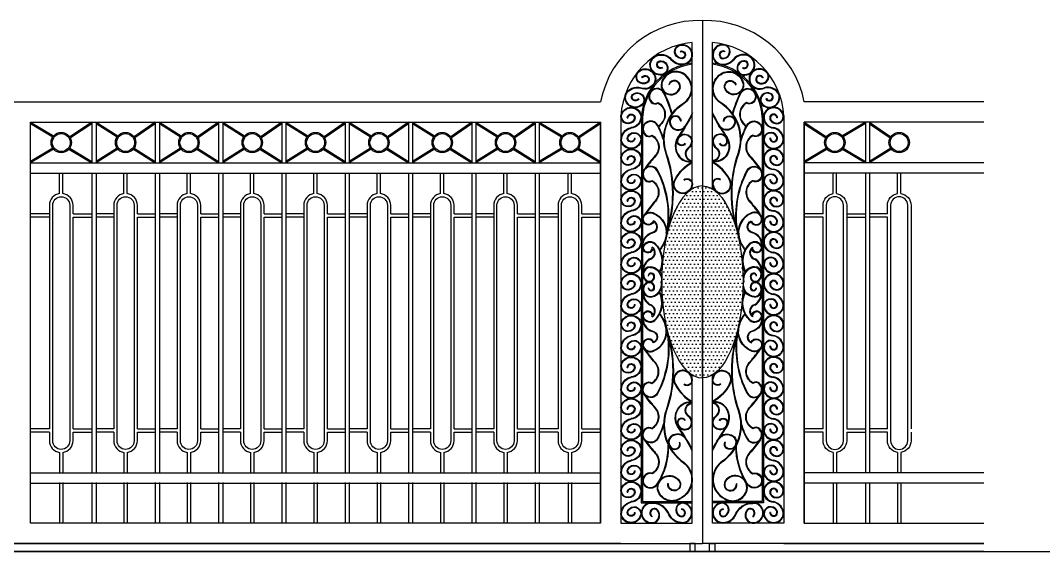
# Model space of a CAD drawing. Extents: x -23286 to 17563, y -7132 to 62388.
# Drawn here: x -11870 to -6844, y 45481 to 48091 of the extents above; entities that cross this region are included whole.
import ezdxf

# ---------------------------------------------------------------- set-up
doc = ezdxf.new("R2010")
doc.units = 0
doc.header["$LTSCALE"] = 10
doc.header["$MEASUREMENT"] = 0
for name, color, linetype in [('0-2', 2, 'CONTINUOUS'), ('0-3', 3, 'CONTINUOUS'), ('0-5', 5, 'CONTINUOUS'), ('0-DIM', 8, 'CONTINUOUS'), ('0-HATCH', 2, 'CONTINUOUS'), ('1', 1, 'CONTINUOUS')]:
    doc.layers.add(name, color=color, linetype=linetype)

# ---------------------------------------------------------------- blocks, each defined once
blk = doc.blocks.new('A$C51B07D66')
at = {"layer": '1', "color": 8}
for points in [[(62, 303, -1.33956), (133, 282, -0.791771), (0, 322, -0.854885), (200, 324, -0.430494), (100, 204, -0.07822)], [(68, 303, -1.343193), (127, 285, -0.791226), (6, 321, -0.853023), (194, 323, -0.430069), (100, 210, -0.430069)], [(138, 105, -1.33956), (68, 125, -0.791771), (200, 86, -0.854885), (0, 84, -0.354333), (100, 210, -0.07822)], [(132, 105, -1.343193), (73, 122, -0.791226), (194, 87, -0.852082), (6, 85, -0.350161), (100, 204, -0.389132)]]:
    blk.add_lwpolyline(points, format="xyb", dxfattribs=at)
blk = doc.blocks.new('A$C4E420EA3')
at = {"layer": '0-DIM'}
for p, q in [((31.1, 151.3), (34.1, 151.3)), ((66.1, 52), (69.1, 52))]:
    blk.add_line(p, q, dxfattribs=at)
at = {"layer": '0-DIM', "xscale": 0.4999678187549889, "yscale": 0.4999678187549889, "zscale": 0.4999678187549889}
blk.add_blockref('A$C51B07D66', (0, -0.3), dxfattribs=at)

msp = doc.modelspace()

# ---------------------------------------------------------------- hatches: boundary and pattern name
at = {"layer": '0-HATCH'}
h = msp.add_hatch(dxfattribs=at)
h.set_pattern_fill('DOTS', color=11, scale=300, style=0)
edge = h.paths.add_edge_path()
edge.add_ellipse((-8520, 46805.9), major_axis=(0, -471.6), ratio=0.424095, start_angle=92.9319, end_angle=160.0387)
edge.add_arc((-8423.9, 47285.5), 45.8, 230.5894, 232.5747, ccw=False)
edge.add_ellipse((-8520, 46805.9), major_axis=(0, -471.6), ratio=0.424095, start_angle=160.0387, end_angle=165.5225)
edge.add_ellipse((-8520, 46805.9), major_axis=(0, -471.6), ratio=0.424095, start_angle=165.5225, end_angle=180)
edge.add_line((-8520, 47277.5), (-8520, 46334.3))
edge.add_ellipse((-8520, 46805.9), major_axis=(0, -471.6), ratio=0.424095, start_angle=0, end_angle=14.4775)
edge.add_ellipse((-8520, 46805.9), major_axis=(0, -471.6), ratio=0.424095, start_angle=14.4775, end_angle=19.9613)
edge.add_arc((-8423.9, 46326.3), 45.8, 127.4253, 129.4106, ccw=False)
edge.add_ellipse((-8520, 46805.9), major_axis=(0, -471.6), ratio=0.424095, start_angle=19.9613, end_angle=87.0681)
edge.add_ellipse((-8520, 46805.9), major_axis=(0, -471.6), ratio=0.424095, start_angle=87.0681, end_angle=92.9319)
edge = h.paths.add_edge_path()
edge.add_ellipse((-8520, 46805.9), major_axis=(0, -471.6), ratio=0.424095, start_angle=180, end_angle=194.4775)
edge.add_ellipse((-8520, 46805.9), major_axis=(0, -471.6), ratio=0.424095, start_angle=194.4775, end_angle=199.9613)
edge.add_arc((-8616.1, 47285.5), 45.8, 307.4253, 309.4106, ccw=False)
edge.add_ellipse((-8520, 46805.9), major_axis=(0, -471.6), ratio=0.424095, start_angle=199.9613, end_angle=267.0681)
edge.add_ellipse((-8520, 46805.9), major_axis=(0, -471.6), ratio=0.424095, start_angle=267.0681, end_angle=272.9319)
edge.add_ellipse((-8520, 46805.9), major_axis=(0, -471.6), ratio=0.424095, start_angle=272.9319, end_angle=340.0387)
edge.add_arc((-8616.1, 46326.3), 45.8, 50.5894, 52.5747, ccw=False)
edge.add_ellipse((-8520, 46805.9), major_axis=(0, -471.6), ratio=0.424095, start_angle=340.0387, end_angle=345.5225)
edge.add_ellipse((-8520, 46805.9), major_axis=(0, -471.6), ratio=0.424095, start_angle=345.5225, end_angle=360)
edge.add_line((-8520, 46334.3), (-8520, 46823.2))
edge.add_line((-8520, 46823.2), (-8520, 47277.5))

# ---------------------------------------------------------------- linework, layer by layer
at = {"layer": '0-2'}
for p, q in [((-11819.8, 47390.9), (-9020, 47390.9)), ((-7137.3, 47390.9), (-8020, 47390.9)), ((-11819.8, 47340.9), (-9020, 47340.9)), ((-7137.3, 47340.9), (-8020, 47340.9)), ((-11819.8, 45867.2), (-9020, 45867.2)), ((-7137.3, 45867.2), (-8020, 45867.2)), ((-11819.8, 45817.2), (-9020, 45817.2)), ((-7137.3, 45817.2), (-8020, 45817.2))]:
    msp.add_line(p, q, dxfattribs=at)
at = {"layer": '0-3'}
for p, q in [((-8520, 48090.9), (-8520, 47277.5)), ((-8520, 48090.9), (-8520, 47277.5)), ((-8570, 47262.5), (-8570, 47982.5)), ((-8470, 47262.5), (-8470, 47982.5)), ((-11819.8, 47590.9), (-9020, 47590.9)), ((-11819.8, 45620.9), (-11819.8, 47590.9)), ((-9020, 47590.9), (-9020, 45620.9)), ((-7137.3, 47590.9), (-8020, 47590.9)), ((-8020, 47590.9), (-8020, 45620.9)), ((-8020, 45620.9), (-8020, 47590.9)), ((-8520, 47277.5), (-8520, 46334.3)), ((-8570, 45620.9), (-8570, 46349.3)), ((-8470, 45620.9), (-8470, 46349.3)), ((-8520, 46334.3), (-8520, 45520.9)), ((-8520, 46334.3), (-8520, 45520.9)), ((-9020, 45620.9), (-11819.8, 45620.9)), ((-8920, 45620.9), (-8570, 45620.9)), ((-8120, 45620.9), (-8470, 45620.9)), ((-8020, 45620.9), (-7137.3, 45620.9)), ((-11919.8, 45520.9), (-8520, 45520.9)), ((-7137.3, 45520.9), (-8520, 45520.9))]:
    msp.add_line(p, q, dxfattribs=at)
for points in [[(-8920, 45520.9), (-11919.8, 45520.9), (-11919.8, 47690.9), (-9020, 47690.9)], [(-7137.3, 47690.9), (-8020, 47690.9)], [(-8920, 47623.9), (-8920, 45620.9)], [(-8120, 47623.9), (-8120, 45620.9)], [(-8120, 45520.9), (-7137.3, 45520.9)]]:
    msp.add_lwpolyline(points, dxfattribs=at)
for centre, radius, start, end in [((-8533.3, 47595), 496, 88.4608, 168.8588), ((-8506.6, 47595), 496, 11.1412, 91.5392), ((-8535.7, 47598.9), 385.1, 95.1079, 176.714), ((-8504.3, 47598.9), 385.1, 3.286, 84.8921)]:
    msp.add_arc(centre, radius, start, end, dxfattribs=at)
msp.add_ellipse((-8520, 46805.9), major_axis=(0, -471.6), ratio=0.424095, start_param=3.141593, end_param=6.283185, dxfattribs=at)
at = {"layer": '0-3', "extrusion": (0, 0, -1)}
msp.add_ellipse((-8520, 46805.9), major_axis=(0, -471.6), ratio=0.424095, start_param=3.141593, end_param=6.283185, dxfattribs=at)
at = {"layer": '0-5'}
for p, q in [((-21212.4, 45480.9), (-2900.9, 45480.9)), ((-7137.3, 45480.9), (-17004, 45480.9))]:
    msp.add_line(p, q, dxfattribs=at)
at = {"layer": '0-DIM'}
for p, q in [((-8629.2, 47939.8), (-8628.1, 47937.1)), ((-8410.7, 47939.8), (-8411.8, 47937.1)), ((-8718, 47859.5), (-8716.7, 47856.8)), ((-8321.9, 47859.5), (-8323.2, 47856.8)), ((-8682.7, 47775.4), (-8685.5, 47776.4)), ((-8357.3, 47775.4), (-8354.4, 47776.4)), ((-8520, 46334.3), (-8520, 46823.2)), ((-8632.8, 46017.6), (-8630, 46018.6)), ((-8407.1, 46017.6), (-8409.9, 46018.6)), ((-8687, 45814.2), (-8690, 45814.6)), ((-8353, 45814.2), (-8350, 45814.6)), ((-8622.5, 45690.2), (-8622.5, 45687.2)), ((-8417.4, 45690.2), (-8417.4, 45687.2)), ((-8767.6, 45654.5), (-8767.6, 45651.5)), ((-8272.3, 45654.5), (-8272.3, 45651.5))]:
    msp.add_line(p, q, dxfattribs=at)
for points in [[(-8694.9, 47048.4, 0.167636), (-8695.5, 47437.2, -0.346607), (-8610, 47683.9, 0.546825), (-8610, 47828.6, 0.515718), (-8721.5, 47783.8, 0.986797), (-8628, 47762.2, 0.927221)], [(-8697.7, 47049.4, 0.167636), (-8698.3, 47436.2, -0.346607), (-8611.6, 47686.4, 0.546825), (-8611.6, 47826.1, 0.515565), (-8718.6, 47783.1, 0.986427), (-8630.9, 47762.9, 0.986427)], [(-8627.9, 47762.4, 0.907831), (-8685.5, 47776.4, 0.907831)], [(-8345.1, 47048.4, -0.167636), (-8344.5, 47437.2, 0.346607), (-8429.9, 47683.9, -0.546825), (-8429.9, 47828.6, -0.515718), (-8318.4, 47783.8, -0.986797), (-8411.9, 47762.2, -0.927221)], [(-8342.2, 47049.4, -0.167636), (-8341.6, 47436.2, 0.346607), (-8428.3, 47686.4, -0.546825), (-8428.3, 47826.1, -0.515565), (-8321.3, 47783.1, -0.986427), (-8409, 47762.9, -0.986427)], [(-8412, 47762.4, -0.907831), (-8354.4, 47776.4, -0.907831)], [(-8668.3, 47633.3, 0.057267), (-8707.6, 47736.2, 1.173934), (-8770.9, 47688.2, 0.331983), (-8736.7, 47684.1, -0.469614), (-8721.2, 47586.9, 0.007089), (-8735.5, 47570.6)], [(-8670.6, 47630.2, 0.058931), (-8710.3, 47734.8, 1.173934), (-8768.8, 47690.4, 0.350286), (-8736.8, 47687.6, -0.477963), (-8719, 47584.9, 0.00747), (-8734, 47567.7)], [(-8630.9, 47762.9, 0.907831), (-8682.7, 47775.4, 1.206502)], [(-8409, 47762.9, -0.907831), (-8357.3, 47775.4, -1.206502)], [(-8371.6, 47633.3, -0.057267), (-8332.3, 47736.2, -1.173934), (-8269.1, 47688.2, -0.331983), (-8303.2, 47684.1, 0.469614), (-8318.7, 47586.9, -0.007089), (-8304.5, 47570.6)], [(-8369.4, 47630.2, -0.058931), (-8329.6, 47734.8, -1.173934), (-8271.1, 47690.4, -0.350286), (-8303.1, 47687.6, 0.477963), (-8321, 47584.9, -0.00747), (-8305.9, 47567.7)], [(-8707.1, 47501.3, 0.041984), (-8738.2, 47575.9, 1.173934), (-8801.4, 47527.9, 0.331983), (-8767.3, 47523.8, -0.469614), (-8751.8, 47426.6, 0.027606), (-8804.7, 47360.8)], [(-8706.4, 47489.4, 0.04833), (-8740.9, 47574.5, 1.173934), (-8799.4, 47530.1, 0.350286), (-8767.4, 47527.3, -0.477963), (-8749.5, 47424.6, 0.023645), (-8795.5, 47368.6)], [(-8623.1, 47594, 0.966017), (-8681.9, 47594, 0.784897), (-8599.4, 47575.6, -0.355707)], [(-8626.1, 47593.9, 0.964508), (-8678.9, 47593.9, 0.78406), (-8602.1, 47576.9, 0.78406)], [(-8569.3, 47636.5, -0.038717), (-8634.1, 47528, 0.343186), (-8636.8, 47423.1, 0.28126), (-8570, 47396.5, 0.28126)], [(-8570, 47628.5, -0.036476), (-8631.7, 47526.2, 0.343502), (-8634.4, 47424.9, 0.283318), (-8570, 47399.6)], [(-8470.6, 47636.5, 0.038717), (-8405.8, 47528, -0.343186), (-8403.2, 47423.1, -0.28126), (-8470, 47396.5, -0.28126)], [(-8470, 47628.5, 0.036476), (-8408.2, 47526.2, -0.343502), (-8405.6, 47424.9, -0.283318), (-8470, 47399.6)], [(-8416.8, 47594, -0.966017), (-8358.1, 47594, -0.784897), (-8440.6, 47575.6, 0.355707)], [(-8413.8, 47593.9, -0.964508), (-8361.1, 47593.9, -0.78406), (-8437.9, 47576.9, -0.78406)], [(-8333.5, 47489.4, -0.04833), (-8299.1, 47574.5, -1.173934), (-8240.6, 47530.1, -0.350286), (-8272.6, 47527.3, 0.477963), (-8290.4, 47424.6, -0.023645), (-8244.5, 47368.6)], [(-8332.9, 47501.3, -0.041984), (-8301.7, 47575.9, -1.173934), (-8238.5, 47527.9, -0.331983), (-8272.6, 47523.8, 0.469614), (-8288.1, 47426.6, -0.027606), (-8235.3, 47360.8)], [(-8602.9, 47486.4, -0.860408), (-8643.3, 47502, -0.927447), (-8570, 47496, -0.22655), (-8587.4, 47463.1, 0.709354), (-8569.8, 47402.6, 0.709354)], [(-8605.5, 47487.9, -0.862497), (-8640.3, 47501.4, -0.928027), (-8573, 47496, -0.226028), (-8589.1, 47465.6, 0.709042), (-8570, 47399.6, 0.657557)], [(-8437.1, 47486.4, 0.860408), (-8396.7, 47502, 0.927447), (-8470, 47496, 0.22655), (-8452.6, 47463.1, -0.709354), (-8470.1, 47402.6, -0.709354)], [(-8434.5, 47487.9, 0.862497), (-8399.6, 47501.4, 0.928027), (-8467, 47496, 0.226028), (-8450.8, 47465.6, -0.709042), (-8470, 47399.6, -0.657557)], [(-8611.3, 47308.6, -0.781358), (-8570.8, 47278.6, -1.240037), (-8654.4, 47310.5, -0.144329), (-8570, 47396.5, -0.144329)], [(-8609.4, 47306.2, -0.787699), (-8573.7, 47279.4, -1.247503), (-8651.8, 47309, -0.142459), (-8570, 47393.1, -0.142459)], [(-8428.7, 47308.6, 0.781358), (-8469.1, 47278.6, 1.240037), (-8385.6, 47310.5, 0.144329), (-8470, 47396.5, 0.144329)], [(-8430.6, 47306.2, 0.787699), (-8466.2, 47279.4, 1.247503), (-8388.1, 47309, 0.142459), (-8470, 47393.1, 0.142459)], [(-8688.6, 47067.6, 0.153913), (-8738.9, 47353.3, 1.20027), (-8800.8, 47305, 0.342351), (-8767.9, 47301.2, -0.469614), (-8752.4, 47204, 0.029658), (-8806.2, 47134.8)], [(-8694.9, 47048.4, 0.16564), (-8741.5, 47351.9, 1.197315), (-8798.9, 47307.4, 0.364729), (-8768, 47304.7, -0.477963), (-8750.2, 47202, 0.025307), (-8796.4, 47143.6)], [(-8351.3, 47067.6, -0.153913), (-8301.1, 47353.3, -1.20027), (-8239.2, 47305, -0.342351), (-8272, 47301.2, 0.469614), (-8287.5, 47204, -0.029658), (-8233.7, 47134.8)], [(-8345.1, 47048.4, -0.16564), (-8298.4, 47351.9, -1.197315), (-8241, 47307.4, -0.364729), (-8271.9, 47304.7, 0.477963), (-8289.8, 47202, -0.025307), (-8243.5, 47143.6)], [(-8813.3, 46979.7, -0.379898), (-8764.8, 47050, 0.695746), (-8758.8, 47101.8, -0.88326), (-8813, 47119.1, -0.462415), (-8764.2, 47147.1, -0.402978), (-8699.8, 47016.6, -0.087007), (-8728.4, 46961.8, -37.113719)], [(-8810.3, 46980, -0.379898), (-8764, 47047.1, 0.736042), (-8760.4, 47105.8, -0.935767), (-8810.1, 47118.5, -0.462415), (-8765.2, 47144.2, -0.402978), (-8702.6, 47017.5, -0.087007), (-8730.8, 46963.7, -0.087007)], [(-8226.6, 46979.7, 0.379898), (-8275.2, 47050, -0.695746), (-8281.1, 47101.8, 0.88326), (-8226.9, 47119.1, 0.462415), (-8275.8, 47147.1, 0.402978), (-8340.2, 47016.6, 0.087007), (-8311.5, 46961.8, 37.113719)], [(-8229.6, 46980, 0.379898), (-8275.9, 47047.1, -0.736042), (-8279.5, 47105.8, 0.935767), (-8229.8, 47118.5, 0.462415), (-8274.8, 47144.2, 0.402978), (-8337.3, 47017.5, 0.087007), (-8309.2, 46963.7, 0.087007)], [(-8755.1, 46993.6, -0.329895), (-8731.7, 46856, -0.329895)], [(-8753.1, 46995.8, -0.329895), (-8729, 46854.7, -19.634629)], [(-8286.9, 46995.8, 0.329895), (-8310.9, 46854.7, 19.634629)], [(-8284.8, 46993.6, 0.329895), (-8308.2, 46856, 0.329895)], [(-8776.7, 46880.9, -0.372405), (-8719.4, 46828, 3.25149)], [(-8776.4, 46877.5, -0.457307), (-8723, 46806, -13.485425)], [(-8263.2, 46880.9, 0.372405), (-8320.5, 46828, -3.25149)], [(-8263.5, 46877.5, 0.457307), (-8316.9, 46806, 13.485425)], [(-8776.4, 46734.3, 0.457307), (-8723, 46805.8, 13.485425)], [(-8263.5, 46734.3, -0.457307), (-8316.9, 46805.8, -13.485425)], [(-8776.7, 46730.8, 0.372405), (-8719.4, 46783.8, -3.25149)], [(-8755.1, 46618.2, 0.329895), (-8731.7, 46755.7, 0.329895)], [(-8753.1, 46616, 0.329895), (-8729, 46757.1, 19.634629)], [(-8286.9, 46616, -0.329895), (-8310.9, 46757.1, -19.634629)], [(-8284.8, 46618.2, -0.329895), (-8308.2, 46755.7, -0.329895)], [(-8263.2, 46730.8, -0.372405), (-8320.5, 46783.8, 3.25149)], [(-8813.3, 46632.1, 0.379898), (-8764.8, 46561.8, -0.695746), (-8758.8, 46510, 0.88326), (-8813, 46492.7, 0.462415), (-8764.2, 46464.7, 0.402978), (-8699.8, 46595.2, 0.087007), (-8728.4, 46650, 37.113719)], [(-8810.3, 46631.8, 0.379898), (-8764, 46564.7, -0.736042), (-8760.4, 46506, 0.935767), (-8810.1, 46493.3, 0.462415), (-8765.2, 46467.5, 0.402978), (-8702.6, 46594.3, 0.087007), (-8730.8, 46648.1, 0.087007)], [(-8226.6, 46632.1, -0.379898), (-8275.2, 46561.8, 0.695746), (-8281.1, 46510, -0.88326), (-8226.9, 46492.7, -0.462415), (-8275.8, 46464.7, -0.402978), (-8340.2, 46595.2, -0.087007), (-8311.5, 46650, -37.113719)], [(-8229.6, 46631.8, -0.379898), (-8275.9, 46564.7, 0.736042), (-8279.5, 46506, -0.935767), (-8229.8, 46493.3, -0.462415), (-8274.8, 46467.5, -0.402978), (-8337.3, 46594.3, -0.087007), (-8309.2, 46648.1, -0.087007)], [(-8688.6, 46544.2, -0.153913), (-8738.9, 46258.5, -1.20027), (-8800.8, 46306.8, -0.342351), (-8767.9, 46310.6, 0.469614), (-8752.4, 46407.8, -0.029658), (-8806.2, 46477)], [(-8694.9, 46563.4, -0.16564), (-8741.5, 46259.9, -1.197315), (-8798.9, 46304.4, -0.364729), (-8768, 46307.1, 0.477963), (-8750.2, 46409.7, -0.025307), (-8796.4, 46468.2)], [(-8694.9, 46563.4, -0.167636), (-8695.5, 46174.6, 0.336947), (-8611, 45919.6, -0.546316), (-8628.6, 45739.3, -0.515718), (-8740.1, 45784.2, -0.812773), (-8632.5, 45828.8)], [(-8697.7, 46562.4, -0.167636), (-8698.3, 46175.6, 0.336808), (-8612.8, 45917.2, -0.546664), (-8630.1, 45741.9, -0.515968), (-8737.2, 45784.9, -0.802439), (-8635.4, 45828.1, -0.986004)], [(-8345.1, 46563.4, 0.167636), (-8344.5, 46174.6, -0.336947), (-8428.9, 45919.6, 0.546316), (-8411.3, 45739.3, 0.515718), (-8299.8, 45784.2, 0.812773), (-8407.5, 45828.8)], [(-8342.2, 46562.4, 0.167636), (-8341.6, 46175.6, -0.336808), (-8427.1, 45917.2, 0.546664), (-8409.8, 45741.9, 0.515968), (-8302.7, 45784.9, 0.802439), (-8404.6, 45828.1, 0.986004)], [(-8351.3, 46544.2, 0.153913), (-8301.1, 46258.5, 1.20027), (-8239.2, 46306.8, 0.342351), (-8272, 46310.6, -0.469614), (-8287.5, 46407.8, 0.029658), (-8233.7, 46477)], [(-8345.1, 46563.4, 0.16564), (-8298.4, 46259.9, 1.197315), (-8241, 46304.4, 0.364729), (-8271.9, 46307.1, -0.477963), (-8289.8, 46409.7, 0.025307), (-8243.5, 46468.2)], [(-8611.3, 46303.2, 0.781358), (-8570.8, 46333.2, 1.240037), (-8654.4, 46301.3, 0.144329), (-8570, 46215.3, 0.144329)], [(-8609.4, 46305.6, 0.787699), (-8573.7, 46332.4, 1.247503), (-8651.8, 46302.8, 0.142459), (-8570, 46218.7, 0.142459)], [(-8428.7, 46303.2, -0.781358), (-8469.1, 46333.2, -1.240037), (-8385.6, 46301.3, -0.144329), (-8470, 46215.3, -0.144329)], [(-8430.6, 46305.6, -0.787699), (-8466.2, 46332.4, -1.247503), (-8388.1, 46302.8, -0.142459), (-8470, 46218.7, -0.142459)], [(-8707.1, 46110.5, -0.041984), (-8738.2, 46035.9, -1.173934), (-8801.4, 46083.9, -0.331983), (-8767.3, 46088, 0.469614), (-8751.8, 46185.2, -0.027606), (-8804.7, 46251)], [(-8706.4, 46122.4, -0.04833), (-8740.9, 46037.3, -1.173934), (-8799.4, 46081.7, -0.350286), (-8767.4, 46084.5, 0.477963), (-8749.5, 46187.2, -0.023645), (-8795.5, 46243.2)], [(-8333.5, 46122.4, 0.04833), (-8299.1, 46037.3, 1.173934), (-8240.6, 46081.7, 0.350286), (-8272.6, 46084.5, -0.477963), (-8290.4, 46187.2, 0.023645), (-8244.5, 46243.2)], [(-8332.9, 46110.5, 0.041984), (-8301.7, 46035.9, 1.173934), (-8238.5, 46083.9, 0.331983), (-8272.6, 46088, -0.469614), (-8288.1, 46185.2, 0.027606), (-8235.3, 46251)], [(-8569.3, 45975.3, 0.038717), (-8634.1, 46083.8, -0.343186), (-8636.8, 46188.7, -0.28126), (-8570, 46215.3, -0.28126)], [(-8570, 45983.3, 0.036476), (-8631.7, 46085.6, -0.343502), (-8634.4, 46186.9, -0.283318), (-8570, 46212.2)], [(-8602.9, 46125.4, 0.860408), (-8643.3, 46109.8, 0.927447), (-8570, 46115.8, 0.22655), (-8587.4, 46148.7, -0.709354), (-8569.8, 46209.2, -0.709354)], [(-8605.5, 46123.9, 0.862497), (-8640.3, 46110.3, 0.928027), (-8573, 46115.8, 0.226028), (-8589.1, 46146.2, -0.709042), (-8570, 46212.2, -0.657557)], [(-8470.6, 45975.3, -0.038717), (-8405.8, 46083.8, 0.343186), (-8403.2, 46188.7, 0.28126), (-8470, 46215.3, 0.28126)], [(-8437.1, 46125.4, -0.860408), (-8396.7, 46109.8, -0.927447), (-8470, 46115.8, -0.22655), (-8452.6, 46148.7, 0.709354), (-8470.1, 46209.2, 0.709354)], [(-8470, 45983.3, -0.036476), (-8408.2, 46085.6, 0.343502), (-8405.6, 46186.9, 0.283318), (-8470, 46212.2)], [(-8434.5, 46123.9, -0.862497), (-8399.6, 46110.3, -0.928027), (-8467, 46115.8, -0.226028), (-8450.8, 46146.2, 0.709042), (-8470, 46212.2, 0.657557)], [(-8609.8, 46047.4, 0.32442), (-8670.1, 46050, 0.525151), (-8670.9, 45987.2, 0.738426), (-8630, 46018.6)], [(-8602.1, 46034.9, 0.406937), (-8668.5, 46047.5, 0.52508), (-8669.2, 45989.6, 0.738433), (-8632.8, 46017.6, 9.036136)], [(-8437.9, 46034.9, -0.406937), (-8371.5, 46047.5, -0.52508), (-8370.7, 45989.6, -0.738433), (-8407.1, 46017.6, -9.036136)], [(-8430.1, 46047.4, -0.32442), (-8369.8, 46050, -0.525151), (-8369, 45987.2, -0.738426), (-8409.9, 46018.6)], [(-8805.3, 46029.9, 0.027972), (-8751.8, 45963.2, -0.477209), (-8767.3, 45866.1, 1.181309), (-8773.7, 45792.6, 0.23654), (-8738.1, 45814.1, 0.141518), (-8684.8, 45998.4, 0.141518)], [(-8794.8, 46020.5, 0.023443), (-8749.6, 45965.2, -0.483082), (-8766.9, 45862.9, 1.20218), (-8773.9, 45795.6, 0.23654), (-8740.6, 45815.7, 0.146025), (-8687.9, 46004.4, 0.146025)], [(-8234.6, 46029.9, -0.027972), (-8288.1, 45963.2, 0.477209), (-8272.6, 45866.1, -1.181309), (-8266.2, 45792.6, -0.23654), (-8301.8, 45814.1, -0.141518), (-8355.1, 45998.4, -0.141518)], [(-8245.2, 46020.5, -0.023443), (-8290.4, 45965.2, 0.483082), (-8273, 45862.9, -1.20218), (-8266, 45795.6, -0.23654), (-8299.3, 45815.7, -0.146025), (-8352.1, 46004.4, -0.146025)], [(-8632.4, 45828.5, -1.456905), (-8690, 45814.6)], [(-8635.4, 45828.1, -1.487257), (-8687, 45814.2, -1.456905)], [(-8407.5, 45828.5, 1.456905), (-8350, 45814.6)], [(-8404.6, 45828.1, 1.487257), (-8353, 45814.2, 1.456905)], [(-8622.5, 45623.9, -0.300203), (-8681.4, 45662.8, 0.163564), (-8722.9, 45709.3, 0.132726), (-8767.4, 45720.8, 0.132726)], [(-8622.5, 45620.9, -0.300203), (-8684.1, 45661.6, 0.163564), (-8724.4, 45706.7, 0.132966), (-8767.4, 45717.8, 0.132966)], [(-8417.5, 45623.9, 0.300203), (-8358.6, 45662.8, -0.163564), (-8317.1, 45709.3, -0.132726), (-8272.5, 45720.8, -0.132726)], [(-8417.5, 45620.9, 0.300203), (-8355.8, 45661.6, -0.163564), (-8315.6, 45706.7, -0.132966), (-8272.5, 45717.8, -0.132966)]]:
    msp.add_lwpolyline(points, format="xyb", dxfattribs=at)
at = {"layer": '0-DIM', "color": 4}
for points in [[(-8581.8, 45480.9), (-8555.6, 45480.9), (-8555.6, 45520.9), (-8581.8, 45520.9)], [(-8458.2, 45480.9), (-8484.3, 45480.9), (-8484.3, 45520.9), (-8458.2, 45520.9)]]:
    msp.add_lwpolyline(points, close=True, dxfattribs=at)
at = {"layer": '0-DIM'}
for centre, radius, start, end in [((-8776.7, 46963.6), 40, 53.7438, 156.2566), ((-8776.4, 46962.2), 37.4, 55.1246, 153.365), ((-8263.2, 46963.6), 40, 23.7434, 126.2562), ((-8263.5, 46962.2), 37.4, 26.635, 124.8754), ((-8786.7, 46976.3), 26.8, 172.8195, 341.8461), ((-8788.1, 46975.3), 22.2, 170.4192, 5.2012), ((-8785.9, 46949.6), 30.7, 283.1352, 36.7824), ((-8785.9, 46949.6), 34.2, 283.1352, 54.2997), ((-8254, 46949.6), 34.2, 125.7003, 256.8648), ((-8254, 46949.6), 30.7, 143.2176, 256.8648), ((-8253.2, 46976.3), 26.8, 198.1539, 7.1805), ((-8251.9, 46975.3), 22.2, 174.7988, 9.5808), ((-8737.4, 46855.5), 76.4, 122.9533, 180.1174), ((-8737.4, 46855.5), 73, 122.9533, 176.8664), ((-8302.6, 46855.5), 73, 3.1336, 57.0467), ((-8302.6, 46855.5), 76.4, 359.8826, 57.0467), ((-8774.4, 46840.9), 40.1, 93.343, 171.2267), ((-8770.9, 46846.1), 43.1, 178.7037, 228.8048), ((-8774.1, 46842.6), 34.9, 93.7564, 229.0888), ((-8770.5, 46833.5), 15.9, 359.1227, 178.1506), ((-8772.3, 46831.6), 14.3, 5.3022, 170.3546), ((-8269.4, 46833.5), 15.9, 1.8494, 180.8773), ((-8267.6, 46831.6), 14.3, 9.6454, 174.6978), ((-8265.8, 46842.6), 34.9, 310.9112, 86.2436), ((-8265.6, 46840.9), 40.1, 8.7733, 86.657), ((-8269.1, 46846.1), 43.1, 311.1952, 1.2963), ((-8770.9, 46765.7), 43.1, 131.1952, 181.2963), ((-8774.1, 46769.2), 34.9, 130.9112, 266.2436), ((-8780.7, 46832), 26.1, 224.7708, 2.6671), ((-8780.7, 46779.8), 26.1, 357.3329, 135.2292), ((-8780.7, 46832), 22.7, 224.7708, 2.6671), ((-8780.7, 46779.8), 22.7, 357.3329, 135.2292), ((-8259.2, 46832), 26.1, 177.3329, 315.2292), ((-8259.2, 46779.8), 26.1, 44.7708, 182.6671), ((-8259.2, 46832), 22.7, 177.3329, 315.2292), ((-8259.2, 46779.8), 22.7, 44.7708, 182.6671), ((-8265.8, 46769.2), 34.9, 273.7564, 49.0888), ((-8269.1, 46765.7), 43.1, 358.7037, 48.8048), ((-8774.4, 46770.9), 40.1, 188.7733, 266.657), ((-8737.4, 46756.3), 76.4, 179.8826, 237.0467), ((-8737.4, 46756.3), 73, 183.1336, 237.0467), ((-8772.3, 46780.2), 14.3, 189.6454, 354.6978), ((-8770.5, 46778.3), 15.9, 181.8494, 0.8773), ((-8269.4, 46778.3), 15.9, 179.1227, 358.1506), ((-8267.6, 46780.2), 14.3, 185.3022, 350.3546), ((-8265.6, 46770.9), 40.1, 273.343, 351.2267), ((-8302.6, 46756.3), 73, 302.9533, 356.8664), ((-8302.6, 46756.3), 76.4, 302.9533, 0.1174), ((-8785.9, 46662.2), 30.7, 323.2176, 76.8648), ((-8785.9, 46662.2), 34.2, 305.7003, 76.8648), ((-8254, 46662.2), 34.2, 103.1352, 234.2997), ((-8254, 46662.2), 30.7, 103.1352, 216.7824), ((-8786.7, 46635.5), 26.8, 18.1539, 187.1805), ((-8788.1, 46636.5), 22.2, 354.7988, 189.5808), ((-8253.2, 46635.5), 26.8, 352.8195, 161.8461), ((-8251.9, 46636.5), 22.2, 350.4192, 185.2012), ((-8776.7, 46648.2), 40, 203.7434, 306.2562), ((-8776.4, 46649.6), 37.4, 206.635, 304.8754), ((-8263.2, 46648.2), 40, 233.7438, 336.2566), ((-8263.5, 46649.6), 37.4, 235.1246, 333.365)]:
    msp.add_arc(centre, radius, start, end, dxfattribs=at)
at = {"layer": '1', "color": 8}
for p, q in [((-11819.8, 47590.9), (-11707.1, 47523.6)), ((-11819.8, 47584.2), (-11710.7, 47518.8)), ((-11518.7, 47590.9), (-11627.8, 47518.8)), ((-11518.7, 47583.7), (-11624.5, 47513.8)), ((-11498.7, 47590.9), (-11391, 47523.6)), ((-11498.7, 47584.2), (-11394.6, 47518.8)), ((-11207.6, 47590.9), (-11311.7, 47518.8)), ((-11207.6, 47583.7), (-11308.4, 47513.8)), ((-11187.6, 47590.9), (-11079.9, 47523.6)), ((-11187.6, 47584.2), (-11083.5, 47518.8)), ((-10896.5, 47590.9), (-11000.6, 47518.8)), ((-10896.5, 47583.7), (-10997.3, 47513.8)), ((-10876.5, 47590.9), (-10768.8, 47523.6)), ((-10876.5, 47584.2), (-10772.4, 47518.8)), ((-10585.4, 47590.9), (-10689.5, 47518.8)), ((-10585.4, 47583.7), (-10686.2, 47513.8)), ((-10565.4, 47590.9), (-10457.7, 47523.6)), ((-10565.4, 47584.2), (-10461.4, 47518.8)), ((-10274.3, 47590.9), (-10378.4, 47518.8)), ((-10274.3, 47583.7), (-10375.1, 47513.8)), ((-10254.3, 47590.9), (-10146.6, 47523.6)), ((-10254.3, 47584.2), (-10150.3, 47518.8)), ((-9963.2, 47590.9), (-10067.3, 47518.8)), ((-9963.2, 47583.7), (-10064, 47513.8)), ((-9943.2, 47590.9), (-9835.5, 47523.6)), ((-9943.2, 47584.2), (-9839.2, 47518.8)), ((-9652.2, 47590.9), (-9756.2, 47518.8)), ((-9652.2, 47583.7), (-9752.9, 47513.8)), ((-9632.2, 47590.9), (-9524.4, 47523.6)), ((-9632.2, 47584.2), (-9528.1, 47518.8)), ((-9341.1, 47590.9), (-9445.1, 47518.8)), ((-9341.1, 47583.7), (-9441.8, 47513.8)), ((-9321.1, 47590.9), (-9208.3, 47523.6)), ((-9321.1, 47584.2), (-9212, 47518.8)), ((-9020, 47590.9), (-9129, 47518.8)), ((-9020, 47583.7), (-9125.7, 47513.8)), ((-8020, 47590.9), (-7910.9, 47518.8)), ((-8020, 47583.7), (-7914.2, 47513.8)), ((-7718.9, 47590.9), (-7831.6, 47523.6)), ((-7718.9, 47584.2), (-7828, 47518.8)), ((-7698.9, 47590.9), (-7594.8, 47518.8)), ((-7698.9, 47583.7), (-7598.1, 47513.8)), ((-11710.7, 47463), (-11819.8, 47397.6)), ((-11707.1, 47458.2), (-11819.8, 47390.9)), ((-11631.4, 47458.2), (-11518.7, 47390.9)), ((-11627.8, 47463), (-11518.7, 47397.6)), ((-11394.6, 47463), (-11498.7, 47397.6)), ((-11391, 47458.2), (-11498.7, 47390.9)), ((-11315.3, 47458.2), (-11207.6, 47390.9)), ((-11311.7, 47463), (-11207.6, 47397.6)), ((-11083.5, 47463), (-11187.6, 47397.6)), ((-11079.9, 47458.2), (-11187.6, 47390.9)), ((-11004.2, 47458.2), (-10896.5, 47390.9)), ((-11000.6, 47463), (-10896.5, 47397.6)), ((-10772.4, 47463), (-10876.5, 47397.6)), ((-10768.8, 47458.2), (-10876.5, 47390.9)), ((-10693.2, 47458.2), (-10585.4, 47390.9)), ((-10689.5, 47463), (-10585.4, 47397.6)), ((-10461.4, 47463), (-10565.4, 47397.6)), ((-10457.7, 47458.2), (-10565.4, 47390.9)), ((-10382.1, 47458.2), (-10274.3, 47390.9)), ((-10378.4, 47463), (-10274.3, 47397.6)), ((-10150.3, 47463), (-10254.3, 47397.6)), ((-10146.6, 47458.2), (-10254.3, 47390.9)), ((-10071, 47458.2), (-9963.2, 47390.9)), ((-10067.3, 47463), (-9963.2, 47397.6)), ((-9839.2, 47463), (-9943.2, 47397.6)), ((-9835.5, 47458.2), (-9943.2, 47390.9)), ((-9759.9, 47458.2), (-9652.2, 47390.9)), ((-9756.2, 47463), (-9652.2, 47397.6)), ((-9528.1, 47463), (-9632.2, 47397.6)), ((-9524.4, 47458.2), (-9632.2, 47390.9)), ((-9448.8, 47458.2), (-9341.1, 47390.9)), ((-9445.1, 47463), (-9341.1, 47397.6)), ((-9212, 47463), (-9321.1, 47397.6)), ((-9208.3, 47458.2), (-9321.1, 47390.9)), ((-9132.7, 47458.2), (-9020, 47390.9)), ((-9129, 47463), (-9020, 47397.6)), ((-7910.9, 47463), (-8020, 47397.6)), ((-7907.2, 47458.2), (-8020, 47390.9)), ((-7831.6, 47458.2), (-7718.9, 47390.9)), ((-7828, 47463), (-7718.9, 47397.6)), ((-7594.8, 47463), (-7698.9, 47397.6)), ((-7591.2, 47458.2), (-7698.9, 47390.9)), ((-11677.5, 47240.3), (-11677.5, 47340.9)), ((-11661.5, 47240.3), (-11661.5, 47340.9)), ((-11361.4, 47240.3), (-11361.4, 47340.9)), ((-11345.4, 47240.3), (-11345.4, 47340.9)), ((-11050.3, 47240.3), (-11050.3, 47340.9)), ((-11034.3, 47240.3), (-11034.3, 47340.9)), ((-10739.2, 47240.3), (-10739.2, 47340.9)), ((-10723.2, 47240.3), (-10723.2, 47340.9)), ((-10428.1, 47240.3), (-10428.1, 47340.9)), ((-10412.1, 47240.3), (-10412.1, 47340.9)), ((-10117, 47240.3), (-10117, 47340.9)), ((-10101, 47240.3), (-10101, 47340.9)), ((-9805.9, 47240.3), (-9805.9, 47340.9)), ((-9789.9, 47240.3), (-9789.9, 47340.9)), ((-9494.9, 47240.3), (-9494.9, 47340.9)), ((-9478.9, 47240.3), (-9478.9, 47340.9)), ((-9178.8, 47240.3), (-9178.8, 47340.9)), ((-9162.8, 47240.3), (-9162.8, 47340.9)), ((-7877.2, 47240.3), (-7877.2, 47340.9)), ((-7861.2, 47240.3), (-7861.2, 47340.9)), ((-7561.1, 47240.3), (-7561.1, 47340.9)), ((-7545.1, 47240.3), (-7545.1, 47340.9)), ((-11727.5, 47140.9), (-11819.8, 47140.9)), ((-11611.5, 47140.9), (-11518.7, 47140.9)), ((-11411.4, 47140.9), (-11498.7, 47140.9)), ((-11295.4, 47140.9), (-11207.6, 47140.9)), ((-11100.3, 47140.9), (-11187.6, 47140.9)), ((-10984.3, 47140.9), (-10896.5, 47140.9)), ((-10789.2, 47140.9), (-10876.5, 47140.9)), ((-10673.2, 47140.9), (-10585.4, 47140.9)), ((-10478.1, 47140.9), (-10565.4, 47140.9)), ((-10362.1, 47140.9), (-10274.3, 47140.9)), ((-10167, 47140.9), (-10254.3, 47140.9)), ((-10051, 47140.9), (-9963.2, 47140.9)), ((-9855.9, 47140.9), (-9943.2, 47140.9)), ((-9739.9, 47140.9), (-9652.2, 47140.9)), ((-9544.9, 47140.9), (-9632.2, 47140.9)), ((-9428.9, 47140.9), (-9341.1, 47140.9)), ((-9228.8, 47140.9), (-9321.1, 47140.9)), ((-9112.8, 47140.9), (-9020, 47140.9)), ((-7927.2, 47140.9), (-8020, 47140.9)), ((-7811.2, 47140.9), (-7718.9, 47140.9)), ((-7611.1, 47140.9), (-7698.9, 47140.9)), ((-11727.5, 47124.9), (-11819.8, 47124.9)), ((-11611.5, 47124.9), (-11518.7, 47124.9)), ((-11411.4, 47124.9), (-11498.7, 47124.9)), ((-11295.4, 47124.9), (-11207.6, 47124.9)), ((-11100.3, 47124.9), (-11187.6, 47124.9)), ((-10984.3, 47124.9), (-10896.5, 47124.9)), ((-10789.2, 47124.9), (-10876.5, 47124.9)), ((-10673.2, 47124.9), (-10585.4, 47124.9)), ((-10478.1, 47124.9), (-10565.4, 47124.9)), ((-10362.1, 47124.9), (-10274.3, 47124.9)), ((-10167, 47124.9), (-10254.3, 47124.9)), ((-10051, 47124.9), (-9963.2, 47124.9)), ((-9855.9, 47124.9), (-9943.2, 47124.9)), ((-9739.9, 47124.9), (-9652.2, 47124.9)), ((-9544.9, 47124.9), (-9632.2, 47124.9)), ((-9428.9, 47124.9), (-9341.1, 47124.9)), ((-9228.8, 47124.9), (-9321.1, 47124.9)), ((-9112.8, 47124.9), (-9020, 47124.9)), ((-7927.2, 47124.9), (-8020, 47124.9)), ((-7811.2, 47124.9), (-7718.9, 47124.9)), ((-7611.1, 47124.9), (-7698.9, 47124.9)), ((-11727.5, 46083.2), (-11819.8, 46083.2)), ((-11727.5, 46067.2), (-11819.8, 46067.2)), ((-11611.5, 46083.2), (-11518.7, 46083.2)), ((-11611.5, 46067.2), (-11518.7, 46067.2)), ((-11411.4, 46083.2), (-11498.7, 46083.2)), ((-11411.4, 46067.2), (-11498.7, 46067.2)), ((-11295.4, 46083.2), (-11207.6, 46083.2)), ((-11295.4, 46067.2), (-11207.6, 46067.2)), ((-11100.3, 46083.2), (-11187.6, 46083.2)), ((-11100.3, 46067.2), (-11187.6, 46067.2)), ((-10984.3, 46083.2), (-10896.5, 46083.2)), ((-10984.3, 46067.2), (-10896.5, 46067.2)), ((-10789.2, 46083.2), (-10876.5, 46083.2)), ((-10789.2, 46067.2), (-10876.5, 46067.2)), ((-10673.2, 46083.2), (-10585.4, 46083.2)), ((-10673.2, 46067.2), (-10585.4, 46067.2)), ((-10478.1, 46083.2), (-10565.4, 46083.2)), ((-10478.1, 46067.2), (-10565.4, 46067.2)), ((-10362.1, 46083.2), (-10274.3, 46083.2)), ((-10362.1, 46067.2), (-10274.3, 46067.2)), ((-10167, 46083.2), (-10254.3, 46083.2)), ((-10167, 46067.2), (-10254.3, 46067.2)), ((-10051, 46083.2), (-9963.2, 46083.2)), ((-10051, 46067.2), (-9963.2, 46067.2)), ((-9855.9, 46083.2), (-9943.2, 46083.2)), ((-9855.9, 46067.2), (-9943.2, 46067.2)), ((-9739.9, 46083.2), (-9652.2, 46083.2)), ((-9739.9, 46067.2), (-9652.2, 46067.2)), ((-9544.9, 46083.2), (-9632.2, 46083.2)), ((-9544.9, 46067.2), (-9632.2, 46067.2)), ((-9428.9, 46083.2), (-9341.1, 46083.2)), ((-9428.9, 46067.2), (-9341.1, 46067.2)), ((-9228.8, 46083.2), (-9321.1, 46083.2)), ((-9228.8, 46067.2), (-9321.1, 46067.2)), ((-9112.8, 46083.2), (-9020, 46083.2)), ((-9112.8, 46067.2), (-9020, 46067.2)), ((-7927.2, 46083.2), (-8020, 46083.2)), ((-7927.2, 46067.2), (-8020, 46067.2)), ((-7811.2, 46083.2), (-7718.9, 46083.2)), ((-7811.2, 46067.2), (-7718.9, 46067.2)), ((-7611.1, 46083.2), (-7698.9, 46083.2)), ((-7611.1, 46067.2), (-7698.9, 46067.2)), ((-11677.5, 45967.8), (-11677.5, 45867.2)), ((-11661.5, 45967.8), (-11661.5, 45867.2)), ((-11361.4, 45967.8), (-11361.4, 45867.2)), ((-11345.4, 45967.8), (-11345.4, 45867.2)), ((-11050.3, 45967.8), (-11050.3, 45867.2)), ((-11034.3, 45967.8), (-11034.3, 45867.2)), ((-10739.2, 45967.8), (-10739.2, 45867.2)), ((-10723.2, 45967.8), (-10723.2, 45867.2)), ((-10428.1, 45967.8), (-10428.1, 45867.2)), ((-10412.1, 45967.8), (-10412.1, 45867.2)), ((-10117, 45967.8), (-10117, 45867.2)), ((-10101, 45967.8), (-10101, 45867.2)), ((-9805.9, 45967.8), (-9805.9, 45867.2)), ((-9789.9, 45967.8), (-9789.9, 45867.2)), ((-9494.9, 45967.8), (-9494.9, 45867.2)), ((-9478.9, 45967.8), (-9478.9, 45867.2)), ((-9178.8, 45967.8), (-9178.8, 45867.2)), ((-9162.8, 45967.8), (-9162.8, 45867.2)), ((-7877.2, 45967.8), (-7877.2, 45867.2)), ((-7861.2, 45967.8), (-7861.2, 45867.2)), ((-7561.1, 45967.8), (-7561.1, 45867.2)), ((-7545.1, 45967.8), (-7545.1, 45867.2)), ((-11677.5, 45820.9), (-11677.5, 45620.9)), ((-11661.5, 45820.9), (-11661.5, 45620.9)), ((-11361.4, 45820.9), (-11361.4, 45620.9)), ((-11345.4, 45820.9), (-11345.4, 45620.9)), ((-11050.3, 45820.9), (-11050.3, 45620.9)), ((-11034.3, 45820.9), (-11034.3, 45620.9)), ((-10739.2, 45820.9), (-10739.2, 45620.9)), ((-10723.2, 45820.9), (-10723.2, 45620.9)), ((-10428.1, 45820.9), (-10428.1, 45620.9)), ((-10412.1, 45820.9), (-10412.1, 45620.9)), ((-10117, 45820.9), (-10117, 45620.9)), ((-10101, 45820.9), (-10101, 45620.9)), ((-9805.9, 45820.9), (-9805.9, 45620.9)), ((-9789.9, 45820.9), (-9789.9, 45620.9)), ((-9494.9, 45820.9), (-9494.9, 45620.9)), ((-9478.9, 45820.9), (-9478.9, 45620.9)), ((-9178.8, 45820.9), (-9178.8, 45620.9)), ((-9162.8, 45820.9), (-9162.8, 45620.9)), ((-7877.2, 45820.9), (-7877.2, 45620.9)), ((-7861.2, 45820.9), (-7861.2, 45620.9)), ((-7561.1, 45820.9), (-7561.1, 45620.9)), ((-7545.1, 45820.9), (-7545.1, 45620.9))]:
    msp.add_line(p, q, dxfattribs=at)
at = {"layer": '1', "color": 1}
for p, q in [((-11518.7, 47590.9), (-11518.7, 47390.9)), ((-11498.7, 47590.9), (-11498.7, 47390.9)), ((-11207.6, 47590.9), (-11207.6, 47390.9)), ((-11187.6, 47590.9), (-11187.6, 47390.9)), ((-10896.5, 47590.9), (-10896.5, 47390.9)), ((-10876.5, 47590.9), (-10876.5, 47390.9)), ((-10585.4, 47590.9), (-10585.4, 47390.9)), ((-10565.4, 47590.9), (-10565.4, 47390.9)), ((-10274.3, 47590.9), (-10274.3, 47390.9)), ((-10254.3, 47590.9), (-10254.3, 47390.9)), ((-9963.2, 47590.9), (-9963.2, 47390.9)), ((-9943.2, 47590.9), (-9943.2, 47390.9)), ((-9652.2, 47590.9), (-9652.2, 47390.9)), ((-9632.2, 47590.9), (-9632.2, 47390.9)), ((-9341.1, 47590.9), (-9341.1, 47390.9)), ((-9321.1, 47590.9), (-9321.1, 47390.9)), ((-7718.9, 47590.9), (-7718.9, 47390.9)), ((-7698.9, 47590.9), (-7698.9, 47390.9)), ((-11518.7, 47340.9), (-11518.7, 45867.2)), ((-11498.7, 47340.9), (-11498.7, 45867.2)), ((-11207.6, 47340.9), (-11207.6, 45867.2)), ((-11187.6, 47340.9), (-11187.6, 45867.2)), ((-10896.5, 47340.9), (-10896.5, 45867.2)), ((-10876.5, 47340.9), (-10876.5, 45867.2)), ((-10585.4, 47340.9), (-10585.4, 45867.2)), ((-10565.4, 47340.9), (-10565.4, 45867.2)), ((-10274.3, 47340.9), (-10274.3, 45867.2)), ((-10254.3, 47340.9), (-10254.3, 45867.2)), ((-9963.2, 47340.9), (-9963.2, 45867.2)), ((-9943.2, 47340.9), (-9943.2, 45867.2)), ((-9652.2, 47340.9), (-9652.2, 45867.2)), ((-9632.2, 47340.9), (-9632.2, 45867.2)), ((-9341.1, 47340.9), (-9341.1, 45867.2)), ((-9321.1, 47340.9), (-9321.1, 45867.2)), ((-7718.9, 47340.9), (-7718.9, 45867.2)), ((-7698.9, 47340.9), (-7698.9, 45867.2)), ((-11518.7, 45820.9), (-11518.7, 45620.9)), ((-11498.7, 45820.9), (-11498.7, 45620.9)), ((-11207.6, 45820.9), (-11207.6, 45620.9)), ((-11187.6, 45820.9), (-11187.6, 45620.9)), ((-10896.5, 45820.9), (-10896.5, 45620.9)), ((-10876.5, 45820.9), (-10876.5, 45620.9)), ((-10585.4, 45820.9), (-10585.4, 45620.9)), ((-10565.4, 45820.9), (-10565.4, 45620.9)), ((-10274.3, 45820.9), (-10274.3, 45620.9)), ((-10254.3, 45820.9), (-10254.3, 45620.9)), ((-9963.2, 45820.9), (-9963.2, 45620.9)), ((-9943.2, 45820.9), (-9943.2, 45620.9)), ((-9652.2, 45820.9), (-9652.2, 45620.9)), ((-9632.2, 45820.9), (-9632.2, 45620.9)), ((-9341.1, 45820.9), (-9341.1, 45620.9)), ((-9321.1, 45820.9), (-9321.1, 45620.9)), ((-7718.9, 45820.9), (-7718.9, 45620.9)), ((-7698.9, 45820.9), (-7698.9, 45620.9)), ((-8820, 45720.9), (-8570, 45720.9)), ((-8814, 45726.9), (-8570, 45726.9)), ((-8226, 45726.9), (-8470, 45726.9)), ((-8220, 45720.9), (-8470, 45720.9))]:
    msp.add_line(p, q, dxfattribs=at)
at = {"layer": '1'}
msp.add_line((-9020, 45620.9), (-9020, 47590.9), dxfattribs=at)
at = {"layer": '1', "color": 8}
for points in [[(-8629.2, 47939.8, -1.33956), (-8625.8, 47903.3, -0.797221), (-8632.2, 47971.7, -0.859048), (-8594, 47879.7, -0.342289), (-8673, 47896.6, -0.342289)], [(-8628.1, 47937.1, -1.343572), (-8625.3, 47906.3, -0.797028), (-8631.3, 47968.9, -0.857404), (-8595.5, 47882.3, -0.347795), (-8671.7, 47899.7, -0.347795)], [(-8410.7, 47939.8, 1.33956), (-8414.1, 47903.3, 0.797221), (-8407.8, 47971.7, 0.859048), (-8445.9, 47879.7, 0.342289), (-8366.9, 47896.6, 0.342289)], [(-8411.8, 47937.1, 1.343572), (-8414.6, 47906.3, 0.797028), (-8408.6, 47968.9, 0.857404), (-8444.4, 47882.3, 0.347795), (-8368.2, 47899.7, 0.347795)], [(-8716.7, 47856.8, -1.33956), (-8723, 47893, -0.791771), (-8711.1, 47824.8, -0.854885), (-8756.6, 47913.9, -0.388828), (-8671.7, 47899.7, -0.078208)], [(-8718, 47859.5, -1.343193), (-8723.3, 47890, -0.791226), (-8712.2, 47827.7, -0.852082), (-8755, 47911.3, -0.396248), (-8673, 47896.6, -0.389072)], [(-8323.2, 47856.8, 1.33956), (-8316.9, 47893, 0.791771), (-8328.8, 47824.8, 0.854885), (-8283.3, 47913.9, 0.388828), (-8368.2, 47899.7, 0.078208)], [(-8321.9, 47859.5, 1.343193), (-8316.7, 47890, 0.791226), (-8327.8, 47827.7, 0.852082), (-8284.9, 47911.3, 0.396248), (-8366.9, 47896.6, 0.389072)], [(-11677.5, 47240.3, 0.374242), (-11727.5, 47182.9), (-11727.5, 46083.2)], [(-11611.5, 47140.9), (-11611.5, 47182.9, 0.374242), (-11661.5, 47240.3)], [(-11361.4, 47240.3, 0.374242), (-11411.4, 47182.9), (-11411.4, 46083.2)], [(-11295.4, 47140.9), (-11295.4, 47182.9, 0.374242), (-11345.4, 47240.3)], [(-11050.3, 47240.3, 0.374242), (-11100.3, 47182.9), (-11100.3, 46083.2)], [(-10984.3, 47140.9), (-10984.3, 47182.9, 0.374242), (-11034.3, 47240.3)], [(-10739.2, 47240.3, 0.374242), (-10789.2, 47182.9), (-10789.2, 46083.2)], [(-10673.2, 47140.9), (-10673.2, 47182.9, 0.374242), (-10723.2, 47240.3)], [(-10428.1, 47240.3, 0.374242), (-10478.1, 47182.9), (-10478.1, 46083.2)], [(-10362.1, 47140.9), (-10362.1, 47182.9, 0.374242), (-10412.1, 47240.3)], [(-10117, 47240.3, 0.374242), (-10167, 47182.9), (-10167, 46083.2)], [(-10051, 47140.9), (-10051, 47182.9, 0.374242), (-10101, 47240.3)], [(-9805.9, 47240.3, 0.374242), (-9855.9, 47182.9), (-9855.9, 46083.2)], [(-9739.9, 47140.9), (-9739.9, 47182.9, 0.374242), (-9789.9, 47240.3)], [(-9494.9, 47240.3, 0.374242), (-9544.9, 47182.9), (-9544.9, 46083.2)], [(-9428.9, 47140.9), (-9428.9, 47182.9, 0.374242), (-9478.9, 47240.3)], [(-9178.8, 47240.3, 0.374242), (-9228.8, 47182.9), (-9228.8, 46083.2)], [(-9112.8, 47140.9), (-9112.8, 47182.9, 0.374242), (-9162.8, 47240.3)], [(-7927.2, 47140.9), (-7927.2, 47182.9, -0.374242), (-7877.2, 47240.3)], [(-7861.2, 47240.3, -0.374242), (-7811.2, 47182.9), (-7811.2, 46083.2)], [(-7611.1, 47140.9), (-7611.1, 47182.9, -0.374242), (-7561.1, 47240.3)], [(-7545.1, 47240.3, -0.374242), (-7495.1, 47182.9), (-7495.1, 46083.2)], [(-11727.5, 46067.2), (-11727.5, 46025.2, 0.374242), (-11677.5, 45967.8)], [(-11661.5, 45967.8, 0.374242), (-11611.5, 46025.2), (-11611.5, 46067.2)], [(-11411.4, 46067.2), (-11411.4, 46025.2, 0.374242), (-11361.4, 45967.8)], [(-11345.4, 45967.8, 0.374242), (-11295.4, 46025.2), (-11295.4, 46067.2)], [(-11100.3, 46067.2), (-11100.3, 46025.2, 0.374242), (-11050.3, 45967.8)], [(-11034.3, 45967.8, 0.374242), (-10984.3, 46025.2), (-10984.3, 46067.2)], [(-10789.2, 46067.2), (-10789.2, 46025.2, 0.374242), (-10739.2, 45967.8)], [(-10723.2, 45967.8, 0.374242), (-10673.2, 46025.2), (-10673.2, 46067.2)], [(-10478.1, 46067.2), (-10478.1, 46025.2, 0.374242), (-10428.1, 45967.8)], [(-10412.1, 45967.8, 0.374242), (-10362.1, 46025.2), (-10362.1, 46067.2)], [(-10167, 46067.2), (-10167, 46025.2, 0.374242), (-10117, 45967.8)], [(-10101, 45967.8, 0.374242), (-10051, 46025.2), (-10051, 46067.2)], [(-9855.9, 46067.2), (-9855.9, 46025.2, 0.374242), (-9805.9, 45967.8)], [(-9789.9, 45967.8, 0.374242), (-9739.9, 46025.2), (-9739.9, 46067.2)], [(-9544.9, 46067.2), (-9544.9, 46025.2, 0.374242), (-9494.9, 45967.8)], [(-9478.9, 45967.8, 0.374242), (-9428.9, 46025.2), (-9428.9, 46067.2)], [(-9228.8, 46067.2), (-9228.8, 46025.2, 0.374242), (-9178.8, 45967.8)], [(-9162.8, 45967.8, 0.374242), (-9112.8, 46025.2), (-9112.8, 46067.2)], [(-7877.2, 45967.8, -0.374242), (-7927.2, 46025.2), (-7927.2, 46067.2)], [(-7811.2, 46067.2), (-7811.2, 46025.2, -0.374242), (-7861.2, 45967.8)], [(-7561.1, 45967.8, -0.374242), (-7611.1, 46025.2), (-7611.1, 46067.2)], [(-7495.1, 46067.2), (-7495.1, 46025.2, -0.374242), (-7545.1, 45967.8)]]:
    msp.add_lwpolyline(points, format="xyb", dxfattribs=at)
at = {"layer": '1', "color": 1}
for points in [[(-8819.7, 47616.7), (-8820, 45720.9)], [(-8814, 47614.9), (-8814, 45726.9)], [(-8226, 47614.9), (-8226, 45726.9)], [(-8220.2, 47616.7), (-8220, 45720.9)]]:
    msp.add_lwpolyline(points, dxfattribs=at)
at = {"layer": '1', "color": 8}
for points in [[(-11711.5, 46025.2), (-11711.5, 47182.9, -1), (-11627.5, 47182.9), (-11627.5, 46025.2, -1)], [(-11395.4, 46025.2), (-11395.4, 47182.9, -1), (-11311.4, 47182.9), (-11311.4, 46025.2, -1)], [(-11084.3, 46025.2), (-11084.3, 47182.9, -1), (-11000.3, 47182.9), (-11000.3, 46025.2, -1)], [(-10773.2, 46025.2), (-10773.2, 47182.9, -1), (-10689.2, 47182.9), (-10689.2, 46025.2, -1)], [(-10462.1, 46025.2), (-10462.1, 47182.9, -1), (-10378.1, 47182.9), (-10378.1, 46025.2, -1)], [(-10151, 46025.2), (-10151, 47182.9, -1), (-10067, 47182.9), (-10067, 46025.2, -1)], [(-9839.9, 46025.2), (-9839.9, 47182.9, -1), (-9755.9, 47182.9), (-9755.9, 46025.2, -1)], [(-9528.9, 46025.2), (-9528.9, 47182.9, -1), (-9444.9, 47182.9), (-9444.9, 46025.2, -1)], [(-9212.8, 46025.2), (-9212.8, 47182.9, -1), (-9128.8, 47182.9), (-9128.8, 46025.2, -1)], [(-7827.2, 46025.2), (-7827.2, 47182.9, 1), (-7911.2, 47182.9), (-7911.2, 46025.2, 1)], [(-7511.1, 46025.2), (-7511.1, 47182.9, 1), (-7595.1, 47182.9), (-7595.1, 46025.2, 1)]]:
    msp.add_lwpolyline(points, format="xyb", close=True, dxfattribs=at)
for points in [[(-11611.5, 46083.2), (-11611.5, 47124.9)], [(-11295.4, 46083.2), (-11295.4, 47124.9)], [(-10984.3, 46083.2), (-10984.3, 47124.9)], [(-10673.2, 46083.2), (-10673.2, 47124.9)], [(-10362.1, 46083.2), (-10362.1, 47124.9)], [(-10051, 46083.2), (-10051, 47124.9)], [(-9739.9, 46083.2), (-9739.9, 47124.9)], [(-9428.9, 46083.2), (-9428.9, 47124.9)], [(-9112.8, 46083.2), (-9112.8, 47124.9)], [(-7927.2, 46083.2), (-7927.2, 47124.9)], [(-7611.1, 46083.2), (-7611.1, 47124.9)]]:
    msp.add_lwpolyline(points, dxfattribs=at)
for centre, radius in [((-11669.3, 47490.9), 50), ((-11669.3, 47490.9), 44), ((-11353.2, 47490.9), 50), ((-11353.2, 47490.9), 44), ((-11042.1, 47490.9), 50), ((-11042.1, 47490.9), 44), ((-10731, 47490.9), 50), ((-10731, 47490.9), 44), ((-10419.9, 47490.9), 50), ((-10419.9, 47490.9), 44), ((-10108.8, 47490.9), 50), ((-10108.8, 47490.9), 44), ((-9797.7, 47490.9), 50), ((-9797.7, 47490.9), 44), ((-9486.6, 47490.9), 50), ((-9486.6, 47490.9), 44), ((-9170.5, 47490.9), 50), ((-9170.5, 47490.9), 44), ((-7869.4, 47490.9), 50), ((-7869.4, 47490.9), 44), ((-7553.3, 47490.9), 50), ((-7553.3, 47490.9), 44)]:
    msp.add_circle(centre, radius, dxfattribs=at)
at = {"layer": '1', "color": 1}
for centre, radius, start, end in [((-8536.2, 47599.9), 284, 96.8313, 176.9162), ((-8536, 47599.6), 278.4, 97.0058, 176.8491), ((-8503.7, 47599.9), 284, 3.0838, 83.1687), ((-8503.9, 47599.6), 278.4, 3.1509, 82.9942)]:
    msp.add_arc(centre, radius, start, end, dxfattribs=at)
at = {"layer": '1', "color": 8}
for centre, radius, start, end in [((-8769.6, 45670.4), 50.5, 87.503, 261.7421), ((-8769.6, 45670.4), 47.5, 87.4072, 261.7421), ((-8755.7, 45670.4), 22.4, 46.538, 237.8885), ((-8769.5, 45659.5), 39.8, 259.3927, 42.9274), ((-8769.6, 45659.6), 36.9, 259.0844, 41.5306), ((-8755.6, 45670), 19.6, 45.7635, 232.3254), ((-8615.3, 45685.8), 35.5, 86.7339, 240.2186), ((-8615.3, 45685.8), 32.5, 86.9646, 240.3725), ((-8622.5, 45671), 19.1, 236.9514, 89.984), ((-8622.5, 45671), 16.1, 236.654, 89.984), ((-8620.4, 45671.3), 47.4, 269.1879, 81.7227), ((-8620.4, 45671.3), 50.4, 269.2984, 81.8726), ((-8419.5, 45671.3), 50.4, 98.1274, 270.7016), ((-8419.5, 45671.3), 47.4, 98.2773, 270.8121), ((-8417.4, 45671), 19.1, 90.016, 303.0486), ((-8417.4, 45671), 16.1, 90.016, 303.346), ((-8424.6, 45685.8), 35.5, 299.7814, 93.2661), ((-8424.6, 45685.8), 32.5, 299.6275, 93.0354), ((-8270.4, 45659.5), 39.8, 137.0726, 280.6073), ((-8270.4, 45659.6), 36.9, 138.4694, 280.9156), ((-8284.2, 45670.4), 22.4, 302.1115, 133.462), ((-8284.3, 45670), 19.6, 307.6746, 134.2365), ((-8270.3, 45670.4), 50.5, 278.2579, 92.497), ((-8270.3, 45670.4), 47.5, 278.2579, 92.5928)]:
    msp.add_arc(centre, radius, start, end, dxfattribs=at)

# ---------------------------------------------------------------- block references
at = {"layer": '0-DIM', "rotation": 331.3702293345768}
msp.add_blockref('A$C4E420EA3', (-8917.5, 47692.6), dxfattribs=at)
at = {"layer": '0-DIM', "xscale": -1, "rotation": 28.62977066542318}
msp.add_blockref('A$C4E420EA3', (-8122.4, 47692.6), dxfattribs=at)
at = {"layer": '0-DIM'}
for p in [(-8920.1, 47460.5), (-8920.1, 47256.1), (-8920.1, 47051.8), (-8920.1, 46847.5), (-8920.1, 46643.1), (-8920.1, 46438.8), (-8920.1, 46234.4), (-8920.1, 46030.1), (-8920.1, 45825.8), (-8920.1, 45621.4)]:
    msp.add_blockref('A$C4E420EA3', p, dxfattribs=at)
at = {"layer": '0-DIM', "xscale": -1}
for p in [(-8119.8, 47460.5), (-8119.8, 47256.1), (-8119.8, 47051.8), (-8119.8, 46847.5), (-8119.8, 46643.1), (-8119.8, 46438.8), (-8119.8, 46234.4), (-8119.8, 46030.1), (-8119.8, 45825.8), (-8119.8, 45621.4)]:
    msp.add_blockref('A$C4E420EA3', p, dxfattribs=at)

doc.saveas('drawing.dxf')
